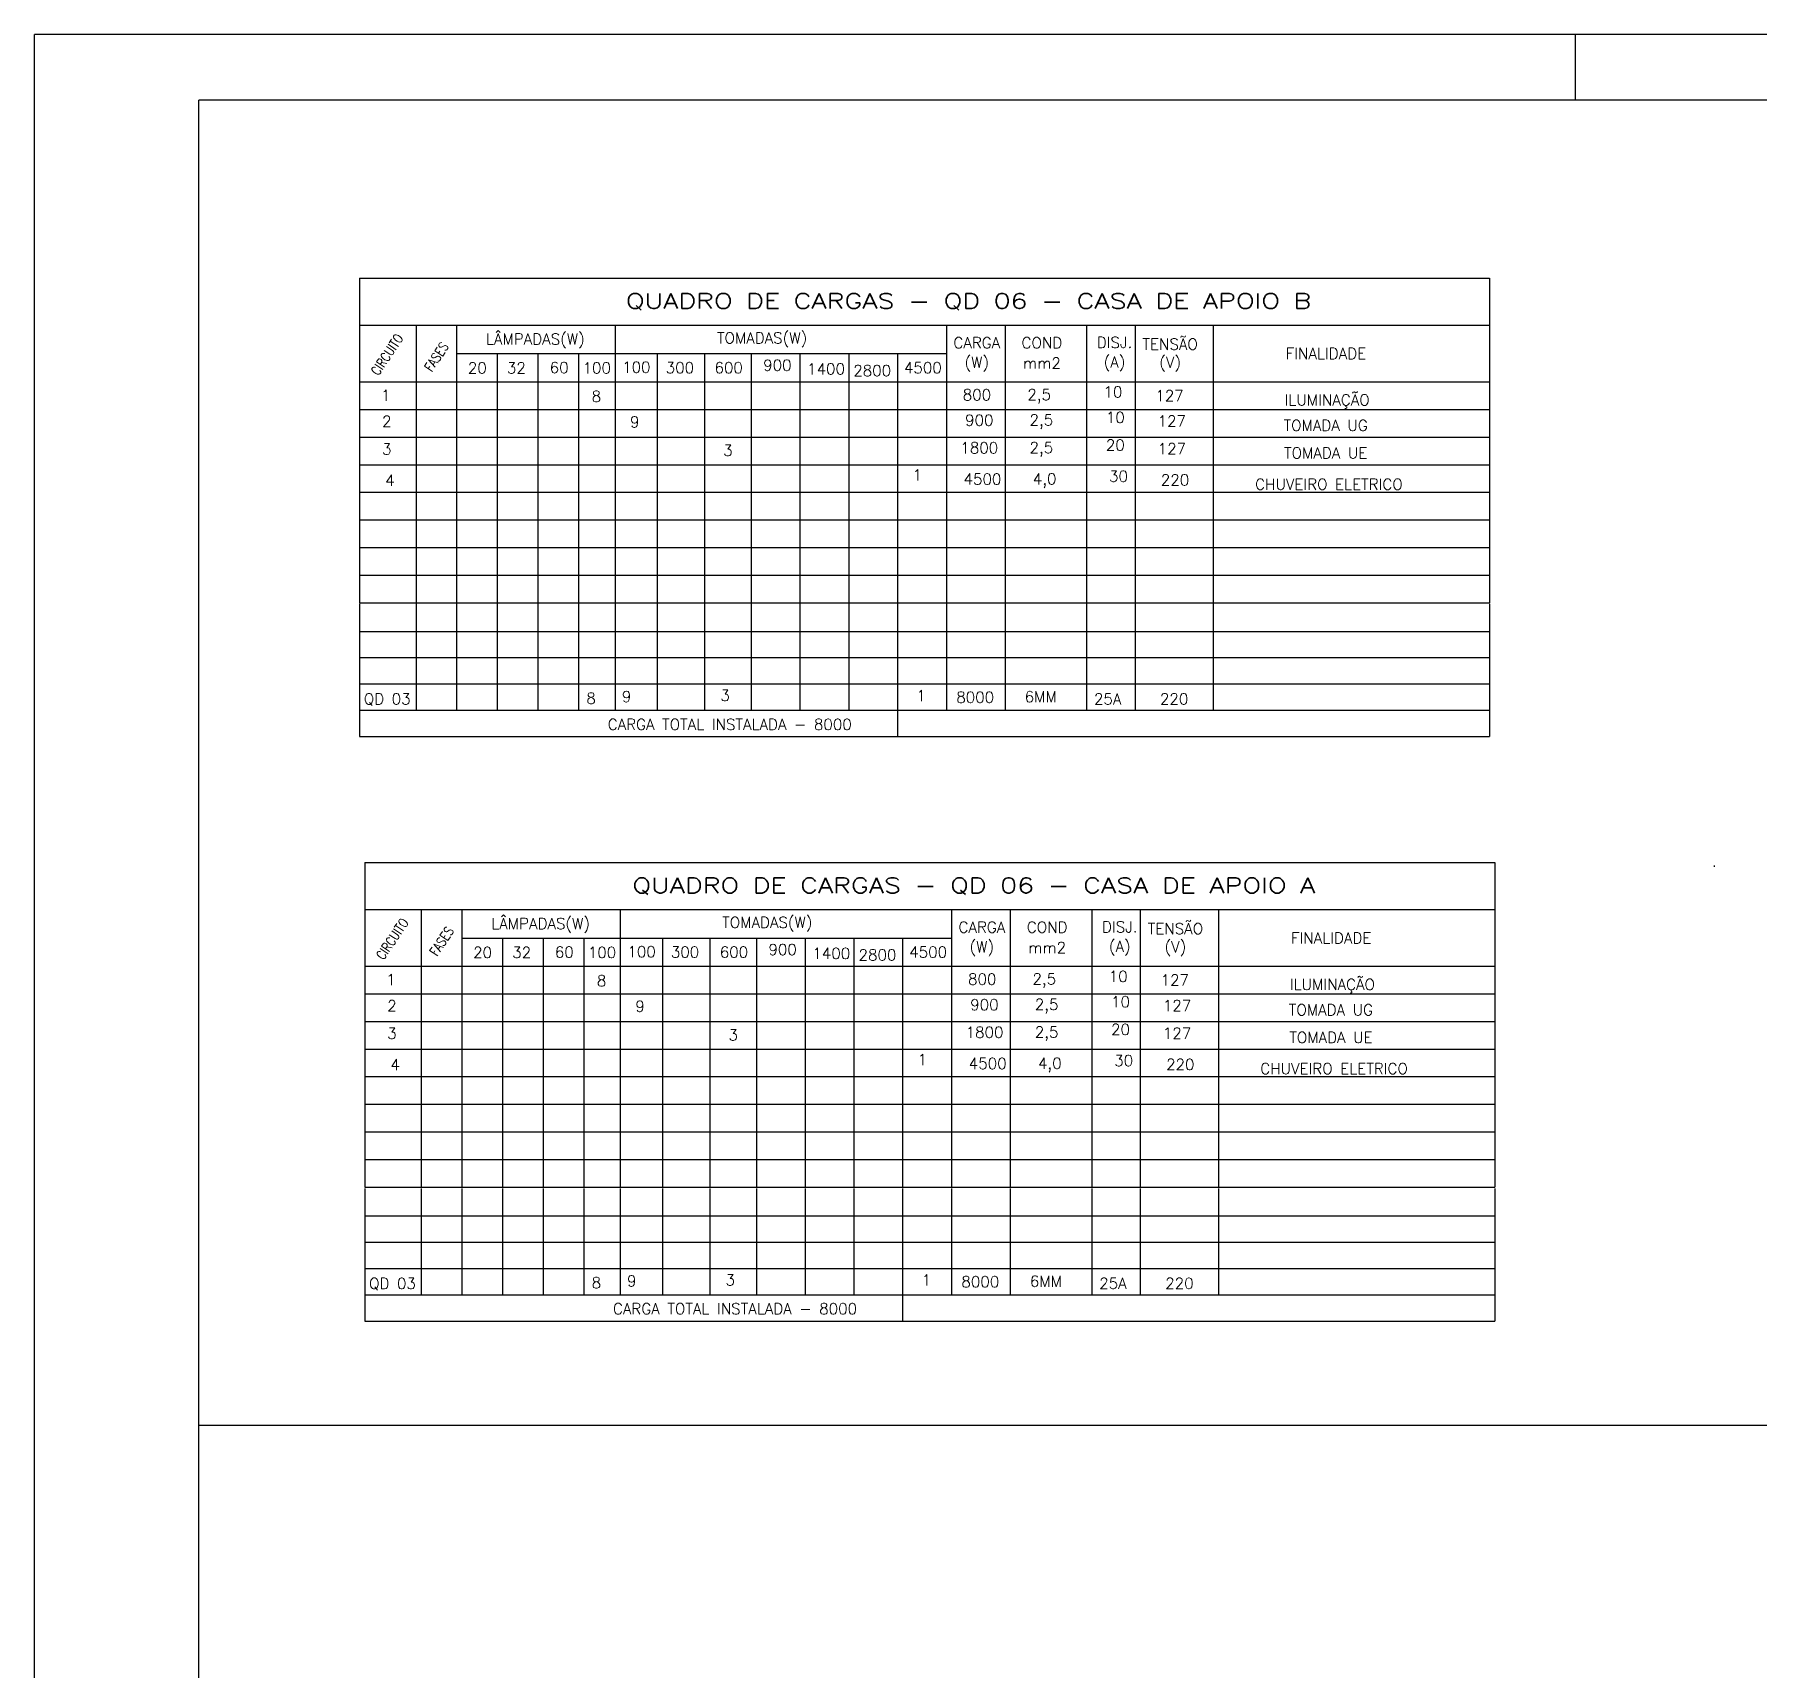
# Model space of a CAD drawing. Header units: inches. Extents: x 645122 to 645329, y 8794230 to 8794268.
# Drawn here: x 645121.94 to 645135.05, y 8794249.9 to 8794262.33 of the extents above; entities that cross this region are included whole.
import ezdxf
from ezdxf.enums import TextEntityAlignment as Align

# ---------------------------------------------------------------- set-up
doc = ezdxf.new("R2010")
doc.units = ezdxf.units.IN
doc.header["$LTSCALE"] = 8
doc.header["$MEASUREMENT"] = 0
for name, color, linetype in [('pena02', 7, 'Continuous'), ('pena1', 8, 'Continuous'), ('pena3', 2, 'Continuous'), ('pena9', 6, 'Continuous')]:
    doc.layers.add(name, color=color, linetype=linetype)
doc.styles.add('ROMANS', font='romans', dxfattribs={"height": 0.2})

msp = doc.modelspace()

# ---------------------------------------------------------------- linework, layer by layer
at = {"layer": 'pena02'}
for p, q in [((645124.416, 8794260.478), (645133.006, 8794260.478)), ((645124.416, 8794260.478), (645124.416, 8794258.012)), ((645133.006, 8794260.478), (645133.006, 8794258.012)), ((645124.416, 8794260.121), (645133.006, 8794260.121)), ((645124.845, 8794260.121), (645124.845, 8794258.012)), ((645125.154, 8794260.121), (645125.154, 8794258.012)), ((645126.358, 8794260.121), (645126.358, 8794258.012)), ((645128.877, 8794260.121), (645128.877, 8794258.012)), ((645129.323, 8794260.121), (645129.323, 8794258.012)), ((645129.943, 8794260.121), (645129.943, 8794258.012)), ((645130.311, 8794260.121), (645130.311, 8794258.012)), ((645130.906, 8794260.121), (645130.906, 8794258.012)), ((645125.154, 8794259.906), (645128.877, 8794259.906)), ((645125.463, 8794259.906), (645125.463, 8794258.012)), ((645125.772, 8794259.906), (645125.772, 8794258.012)), ((645126.08, 8794259.906), (645126.08, 8794258.012)), ((645126.679, 8794259.906), (645126.679, 8794258.012)), ((645127.039, 8794259.906), (645127.039, 8794258.012)), ((645127.394, 8794259.906), (645127.394, 8794258.012)), ((645127.764, 8794259.906), (645127.764, 8794258.012)), ((645128.134, 8794259.906), (645128.134, 8794258.012)), ((645128.504, 8794259.906), (645128.504, 8794258.012)), ((645124.416, 8794259.691), (645128.877, 8794259.691)), ((645128.877, 8794259.691), (645133.006, 8794259.691)), ((645124.416, 8794259.481), (645128.877, 8794259.481)), ((645128.877, 8794259.481), (645133.006, 8794259.481)), ((645124.416, 8794259.271), (645128.877, 8794259.271)), ((645128.877, 8794259.271), (645133.006, 8794259.271)), ((645124.416, 8794259.061), (645128.877, 8794259.061)), ((645128.877, 8794259.061), (645133.006, 8794259.061)), ((645124.416, 8794258.851), (645128.877, 8794258.851)), ((645128.877, 8794258.851), (645133.006, 8794258.851)), ((645124.416, 8794258.642), (645128.877, 8794258.642)), ((645128.877, 8794258.642), (645133.006, 8794258.642)), ((645124.416, 8794258.432), (645128.877, 8794258.432)), ((645128.877, 8794258.432), (645133.006, 8794258.432)), ((645124.416, 8794258.222), (645128.877, 8794258.222)), ((645128.877, 8794258.222), (645133.006, 8794258.222)), ((645124.416, 8794258.025), (645124.416, 8794258.012)), ((645124.416, 8794258.012), (645133.006, 8794258.012)), ((645124.416, 8794258.002), (645124.416, 8794256.994)), ((645124.845, 8794258.002), (645124.845, 8794257.194)), ((645125.154, 8794258.002), (645125.154, 8794257.194)), ((645125.463, 8794258.002), (645125.463, 8794257.194)), ((645125.772, 8794258.002), (645125.772, 8794257.194)), ((645126.08, 8794258.002), (645126.08, 8794257.194)), ((645126.358, 8794258.002), (645126.358, 8794257.194)), ((645126.679, 8794258.002), (645126.679, 8794257.194)), ((645127.039, 8794258.002), (645127.039, 8794257.194)), ((645127.394, 8794258.002), (645127.394, 8794257.194)), ((645127.764, 8794258.002), (645127.764, 8794257.194)), ((645128.134, 8794258.002), (645128.134, 8794257.194)), ((645128.504, 8794258.002), (645128.504, 8794256.994)), ((645128.877, 8794258.002), (645128.877, 8794257.194)), ((645129.323, 8794258.002), (645129.323, 8794257.194)), ((645129.943, 8794258.002), (645129.943, 8794257.194)), ((645130.311, 8794258.002), (645130.311, 8794257.194)), ((645130.906, 8794258.002), (645130.906, 8794257.194)), ((645133.006, 8794258.025), (645133.006, 8794258.012)), ((645133.006, 8794258.002), (645133.006, 8794256.994)), ((645124.416, 8794257.794), (645133.006, 8794257.794)), ((645124.416, 8794257.594), (645133.006, 8794257.594)), ((645124.416, 8794257.394), (645133.006, 8794257.394)), ((645124.416, 8794257.194), (645133.006, 8794257.194)), ((645124.416, 8794256.994), (645133.006, 8794256.994)), ((645124.456, 8794256.036), (645133.046, 8794256.036)), ((645124.456, 8794256.036), (645124.456, 8794253.57)), ((645133.046, 8794256.036), (645133.046, 8794253.57)), ((645134.713, 8794256.015), (645134.713, 8794256.003)), ((645124.456, 8794255.679), (645133.046, 8794255.679)), ((645124.884, 8794255.679), (645124.884, 8794253.57)), ((645125.193, 8794255.679), (645125.193, 8794253.57)), ((645126.398, 8794255.679), (645126.398, 8794253.57)), ((645128.916, 8794255.679), (645128.916, 8794253.57)), ((645129.362, 8794255.679), (645129.362, 8794253.57)), ((645129.983, 8794255.679), (645129.983, 8794253.57)), ((645130.351, 8794255.679), (645130.351, 8794253.57)), ((645130.946, 8794255.679), (645130.946, 8794253.57)), ((645125.193, 8794255.463), (645128.916, 8794255.463)), ((645125.502, 8794255.463), (645125.502, 8794253.57)), ((645125.811, 8794255.463), (645125.811, 8794253.57)), ((645126.12, 8794255.463), (645126.12, 8794253.57)), ((645126.719, 8794255.463), (645126.719, 8794253.57)), ((645127.079, 8794255.463), (645127.079, 8794253.57)), ((645127.434, 8794255.463), (645127.434, 8794253.57)), ((645127.804, 8794255.463), (645127.804, 8794253.57)), ((645128.174, 8794255.463), (645128.174, 8794253.57)), ((645128.544, 8794255.463), (645128.544, 8794253.57)), ((645124.456, 8794255.248), (645128.916, 8794255.248)), ((645128.916, 8794255.248), (645133.046, 8794255.248)), ((645124.456, 8794255.038), (645128.916, 8794255.038)), ((645128.916, 8794255.038), (645133.046, 8794255.038)), ((645124.456, 8794254.828), (645128.916, 8794254.828)), ((645128.916, 8794254.828), (645133.046, 8794254.828)), ((645124.456, 8794254.619), (645128.916, 8794254.619)), ((645128.916, 8794254.619), (645133.046, 8794254.619)), ((645124.456, 8794254.409), (645128.916, 8794254.409)), ((645128.916, 8794254.409), (645133.046, 8794254.409)), ((645124.456, 8794254.199), (645128.916, 8794254.199)), ((645128.916, 8794254.199), (645133.046, 8794254.199)), ((645124.456, 8794253.989), (645128.916, 8794253.989)), ((645128.916, 8794253.989), (645133.046, 8794253.989)), ((645124.456, 8794253.78), (645128.916, 8794253.78)), ((645128.916, 8794253.78), (645133.046, 8794253.78)), ((645124.456, 8794253.582), (645124.456, 8794253.57)), ((645124.456, 8794253.57), (645133.046, 8794253.57)), ((645124.456, 8794253.559), (645124.456, 8794252.551)), ((645124.884, 8794253.559), (645124.884, 8794252.751)), ((645125.193, 8794253.559), (645125.193, 8794252.751)), ((645125.502, 8794253.559), (645125.502, 8794252.751)), ((645125.811, 8794253.559), (645125.811, 8794252.751)), ((645126.12, 8794253.559), (645126.12, 8794252.751)), ((645126.398, 8794253.559), (645126.398, 8794252.751)), ((645126.719, 8794253.559), (645126.719, 8794252.751)), ((645127.079, 8794253.559), (645127.079, 8794252.751)), ((645127.434, 8794253.559), (645127.434, 8794252.751)), ((645127.804, 8794253.559), (645127.804, 8794252.751)), ((645128.174, 8794253.559), (645128.174, 8794252.751)), ((645128.544, 8794253.559), (645128.544, 8794252.551)), ((645128.916, 8794253.559), (645128.916, 8794252.751)), ((645129.362, 8794253.559), (645129.362, 8794252.751)), ((645129.983, 8794253.559), (645129.983, 8794252.751)), ((645130.351, 8794253.559), (645130.351, 8794252.751)), ((645130.946, 8794253.559), (645130.946, 8794252.751)), ((645133.046, 8794253.582), (645133.046, 8794253.57)), ((645133.046, 8794253.559), (645133.046, 8794252.551)), ((645124.456, 8794253.351), (645133.046, 8794253.351)), ((645124.456, 8794253.151), (645133.046, 8794253.151)), ((645124.456, 8794252.951), (645133.046, 8794252.951)), ((645124.456, 8794252.751), (645133.046, 8794252.751)), ((645124.456, 8794252.551), (645133.046, 8794252.551))]:
    msp.add_line(p, q, dxfattribs=at)
at = {"layer": 'pena1'}
for p, q in [((645121.945, 8794230.423), (645121.945, 8794262.331)), ((645165.158, 8794262.331), (645121.945, 8794262.331)), ((645133.658, 8794261.831), (645133.658, 8794262.331))]:
    msp.add_line(p, q, dxfattribs=at)
at = {"layer": 'pena3'}
msp.add_line((645123.195, 8794251.76), (645164.658, 8794251.76), dxfattribs=at)
at = {"layer": 'pena9'}
for p in [(645123.195, 8794230.923), (645164.658, 8794261.831)]:
    msp.add_line(p, (645123.195, 8794261.831), dxfattribs=at)

# ---------------------------------------------------------------- texts
at = {"layer": 'pena02', "style": 'ROMANS', "width": 1.3}
for s, p in [('QUADRO DE CARGAS - QD 06 - CASA DE APOIO B', (645129.046, 8794260.3)), ('QUADRO DE CARGAS - QD 06 - CASA DE APOIO A', (645129.086, 8794255.857))]:
    msp.add_text(s, height=0.11561, dxfattribs=at).set_placement(p, align=Align.MIDDLE)
at = {"layer": 'pena02', "style": 'ROMANS'}
for s, height, p in [('LÂMPADAS(W)', 0.08391, (645125.752, 8794260.014)), ('TOMADAS(W)', 0.0839, (645127.476, 8794260.018)), ('CARGA', 0.0839, (645129.108, 8794259.988)), ('COND', 0.0839, (645129.603, 8794259.988)), ('DISJ.', 0.0839, (645130.155, 8794259.99)), ('TENSÃO', 0.0839, (645130.578, 8794259.988)), ('FINALIDADE', 0.0839, (645131.762, 8794259.906)), ('20', 0.0839, (645125.311, 8794259.796)), ('32', 0.0839, (645125.608, 8794259.796)), ('60', 0.0839, (645125.933, 8794259.799)), ('100', 0.0839, (645126.219, 8794259.796)), ('100', 0.0839, (645126.52, 8794259.802)), ('300', 0.0839, (645126.851, 8794259.798)), ('600', 0.0839, (645127.222, 8794259.798)), ('900', 0.0839, (645127.592, 8794259.817)), ('1400', 0.0839, (645127.962, 8794259.789)), ('2800', 0.0839, (645128.313, 8794259.776)), ('4500', 0.0839, (645128.698, 8794259.798)), ('(W)', 0.0839, (645129.108, 8794259.833)), ('mm2', 0.0839, (645129.603, 8794259.833)), ('(A)', 0.0839, (645130.155, 8794259.835)), ('(V)', 0.0839, (645130.578, 8794259.833)), ('1', 0.0839, (645124.614, 8794259.588)), ('8', 0.0839, (645126.216, 8794259.58)), ('800', 0.0839, (645129.109, 8794259.592)), ('2,5', 0.0839, (645129.582, 8794259.581)), ('10', 0.0839, (645130.143, 8794259.614)), ('127', 0.0839, (645130.573, 8794259.585)), ('ILUMINAÇÃO', 0.0839, (645131.771, 8794259.552)), ('2', 0.0839, (645124.623, 8794259.39)), ('9', 0.0839, (645126.508, 8794259.386)), ('900', 0.0839, (645129.127, 8794259.399)), ('2,5', 0.0839, (645129.599, 8794259.388)), ('10', 0.0839, (645130.161, 8794259.42)), ('127', 0.0839, (645130.59, 8794259.392)), ('TOMADA UG', 0.0839, (645131.76, 8794259.36)), ('3', 0.0839, (645124.623, 8794259.18)), ('3', 0.0839, (645127.216, 8794259.169)), ('1800', 0.0839, (645129.127, 8794259.189)), ('2,5', 0.0839, (645129.599, 8794259.178)), ('20', 0.0839, (645130.161, 8794259.21)), ('127', 0.0839, (645130.591, 8794259.182)), ('TOMADA UE', 0.0839, (645131.76, 8794259.15)), ('4', 0.0839, (645124.647, 8794258.943)), ('1', 0.0839, (645128.655, 8794258.982)), ('4500', 0.0839, (645129.151, 8794258.951)), ('4,0', 0.0839, (645129.624, 8794258.94)), ('30', 0.0839, (645130.185, 8794258.973)), ('220', 0.0839, (645130.615, 8794258.945)), ('CHUVEIRO ELETRICO', 0.08391, (645131.785, 8794258.912)), ('QD 03', 0.0839, (645124.626, 8794257.276)), ('8', 0.0839, (645126.176, 8794257.285)), ('9', 0.0839, (645126.446, 8794257.298)), ('3', 0.0839, (645127.195, 8794257.307)), ('1', 0.0839, (645128.684, 8794257.305)), ('8000', 0.0839, (645129.096, 8794257.293)), ('6MM', 0.0839, (645129.594, 8794257.297)), ('25A', 0.0839, (645130.103, 8794257.28)), ('220', 0.0839, (645130.608, 8794257.28)), ('CARGA TOTAL INSTALADA - 8000', 0.08391, (645127.23, 8794257.087)), ('LÂMPADAS(W)', 0.08391, (645125.792, 8794255.571)), ('TOMADAS(W)', 0.0839, (645127.516, 8794255.576)), ('CARGA', 0.0839, (645129.147, 8794255.545)), ('COND', 0.0839, (645129.643, 8794255.545)), ('DISJ.', 0.0839, (645130.195, 8794255.547)), ('TENSÃO', 0.0839, (645130.618, 8794255.545)), ('FINALIDADE', 0.0839, (645131.802, 8794255.463)), ('20', 0.0839, (645125.351, 8794255.353)), ('32', 0.0839, (645125.648, 8794255.353)), ('60', 0.0839, (645125.972, 8794255.356)), ('100', 0.0839, (645126.259, 8794255.353)), ('100', 0.0839, (645126.56, 8794255.359)), ('300', 0.0839, (645126.89, 8794255.356)), ('600', 0.0839, (645127.262, 8794255.356)), ('900', 0.0839, (645127.632, 8794255.375)), ('1400', 0.0839, (645128.002, 8794255.346)), ('2800', 0.0839, (645128.353, 8794255.334)), ('4500', 0.0839, (645128.738, 8794255.356)), ('(W)', 0.0839, (645129.147, 8794255.39)), ('mm2', 0.0839, (645129.643, 8794255.39)), ('(A)', 0.0839, (645130.195, 8794255.393)), ('(V)', 0.0839, (645130.618, 8794255.39)), ('1', 0.0839, (645124.654, 8794255.146)), ('8', 0.0839, (645126.256, 8794255.138)), ('800', 0.0839, (645129.149, 8794255.15)), ('2,5', 0.0839, (645129.621, 8794255.139)), ('10', 0.0839, (645130.183, 8794255.171)), ('127', 0.0839, (645130.613, 8794255.143)), ('ILUMINAÇÃO', 0.0839, (645131.811, 8794255.109)), ('2', 0.0839, (645124.662, 8794254.948)), ('9', 0.0839, (645126.548, 8794254.944)), ('900', 0.0839, (645129.166, 8794254.956)), ('2,5', 0.0839, (645129.639, 8794254.945)), ('10', 0.0839, (645130.2, 8794254.978)), ('127', 0.0839, (645130.63, 8794254.949)), ('TOMADA UG', 0.0839, (645131.8, 8794254.917)), ('3', 0.0839, (645124.662, 8794254.738)), ('3', 0.0839, (645127.256, 8794254.726)), ('1800', 0.0839, (645129.167, 8794254.746)), ('2,5', 0.0839, (645129.639, 8794254.735)), ('20', 0.0839, (645130.2, 8794254.768)), ('127', 0.0839, (645130.63, 8794254.739)), ('TOMADA UE', 0.0839, (645131.8, 8794254.707)), ('1', 0.0839, (645128.695, 8794254.539)), ('30', 0.0839, (645130.225, 8794254.531)), ('4', 0.0839, (645124.687, 8794254.501)), ('4500', 0.0839, (645129.191, 8794254.509)), ('4,0', 0.0839, (645129.663, 8794254.498)), ('220', 0.0839, (645130.655, 8794254.502)), ('CHUVEIRO ELETRICO', 0.08391, (645131.824, 8794254.47)), ('QD 03', 0.0839, (645124.666, 8794252.833)), ('8', 0.0839, (645126.216, 8794252.843)), ('9', 0.0839, (645126.485, 8794252.856)), ('3', 0.0839, (645127.234, 8794252.864)), ('1', 0.0839, (645128.724, 8794252.863)), ('8000', 0.0839, (645129.135, 8794252.85)), ('6MM', 0.0839, (645129.633, 8794252.854)), ('25A', 0.0839, (645130.143, 8794252.838)), ('220', 0.0839, (645130.648, 8794252.838)), ('CARGA TOTAL INSTALADA - 8000', 0.08391, (645127.27, 8794252.645))]:
    msp.add_text(s, height=height, dxfattribs=at).set_placement(p, align=Align.MIDDLE)
at = {"layer": 'pena02', "style": 'ROMANS', "width": 0.8}
for s, p in [('CIRCUITO', (645124.625, 8794259.898)), ('FASES', (645125, 8794259.881)), ('CIRCUITO', (645124.665, 8794255.456)), ('FASES', (645125.04, 8794255.438))]:
    msp.add_text(s, height=0.0734, rotation=56.2718, dxfattribs=at).set_placement(p, align=Align.MIDDLE)

doc.saveas('drawing.dxf')
